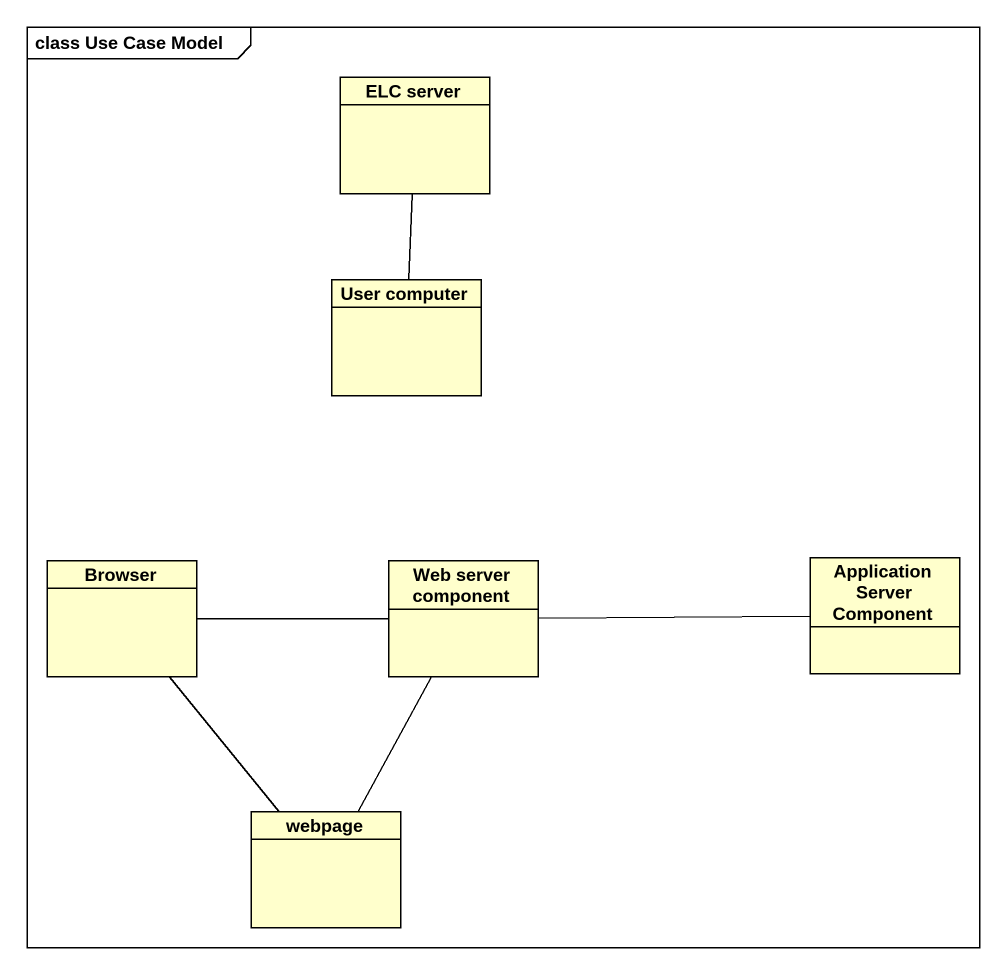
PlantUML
@startuml
mainframe class Use Case Model
hide circle
hide empty members
class "ELC server" as ELC_server
class "User computer" as User_computer
class Browser
class "Web server component" as Web_server_component
class "Application Server Component" as Application_Server_Component
class webpage
ELC_server -- User_computer
Browser -right- Web_server_component
Browser -- webpage
Web_server_component -right- Application_Server_Component
Web_server_component -- webpage
@enduml
